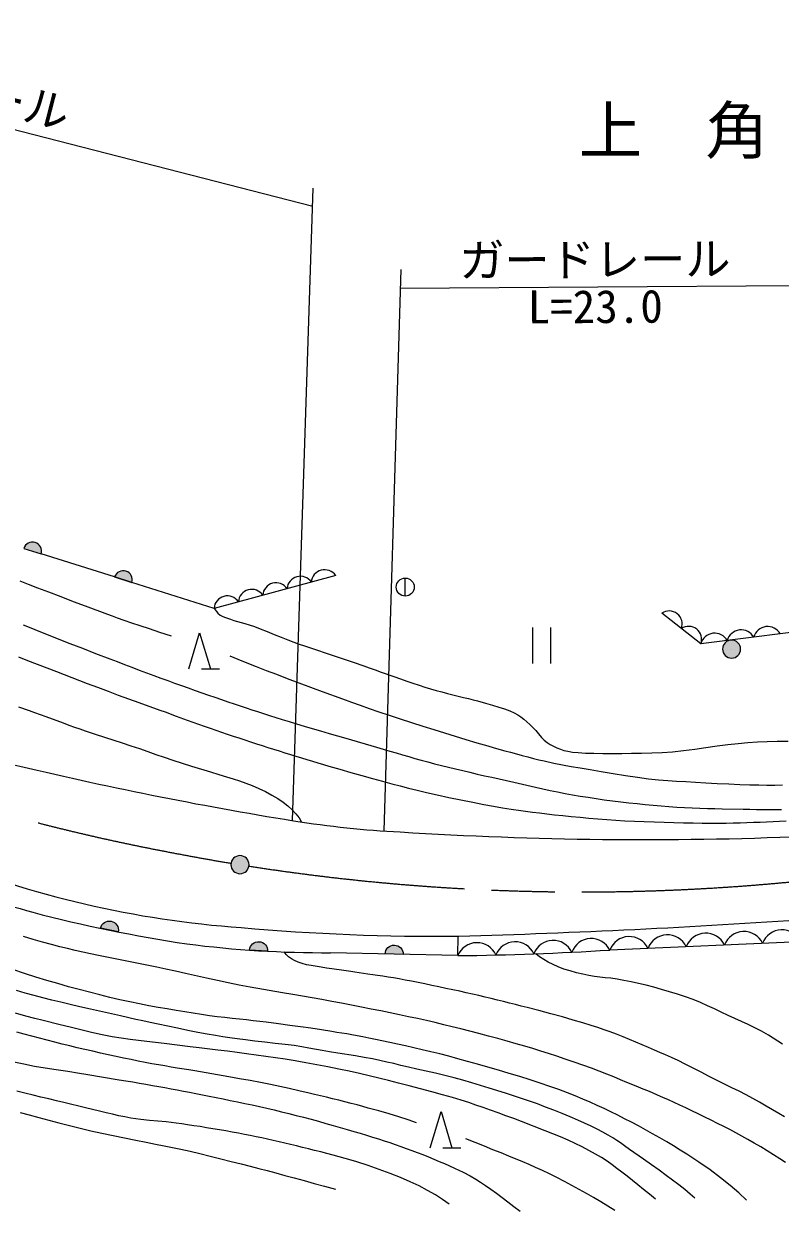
# Model space of a CAD drawing. Units: millimetres, scale not verified. Extents: x 40000 to 680000, y 20000 to 380000.
# Drawn here: x 350770 to 392622, y 250158 to 315886 of the extents above; entities that cross this region are included whole.
import ezdxf
from ezdxf.enums import TextEntityAlignment as Align

# ---------------------------------------------------------------- set-up
doc = ezdxf.new("R2010")
doc.units = ezdxf.units.MM
doc.header["$LTSCALE"] = 1000
doc.linetypes.add('CHAIN', pattern=[18.5, 12, -1.5, 3.5, -1.5])
for name, color, linetype, lineweight in [('M-BGD', 7, 'Continuous', 25), ('M-BMK', 2, 'CHAIN', 13), ('M-BMK-SRVR', 3, 'Continuous', 25), ('M-STR-HTXT', 7, 'Continuous', 13)]:
    doc.layers.add(name, color=color, linetype=linetype, lineweight=lineweight)
doc.layers.add('M-BMK-HTXT', color=7, linetype='Continuous')
doc.styles.add('ＭＳ ゴシック', font='')
doc.styles.get('ＭＳ ゴシック').set_extended_font_data('MS Gothic')

msp = doc.modelspace()

# ---------------------------------------------------------------- hatches: boundary and pattern name
at = {"layer": 'M-BGD'}
for points in [[(351729, 286547, 0.41421), (351402, 287175, 0.41421), (350775, 286848)], [(356753, 284963, 0.41421), (356426, 285590, 0.41421), (355799, 285264)], [(390429, 281271, 1), (389429, 281271, 1)], [(355020, 265822, -0.99702), (355999, 265621)], [(363264, 264612, -0.9958), (364262, 264550)], [(370767, 264398, -1), (371767, 264375)]]:
    msp.add_hatch(color=256, dxfattribs=at).paths.add_polyline_path(points)
at = {"layer": 'M-BMK-SRVR'}
msp.add_hatch(color=256, dxfattribs=at).paths.add_polyline_path([(363232, 269341, 1), (362232, 269341, 0.41421), (362732, 268841, 0.41421)])

# ---------------------------------------------------------------- linework, layer by layer
at = {"layer": 'M-BGD'}
for p, q in [((355799, 285264), (351738, 286545)), ((356753, 284963), (355799, 285264)), ((368027, 285340), (361300, 283529)), ((361300, 283529), (356753, 284963)), ((371873, 284202), (371873, 285202)), ((371873, 284702), (371873, 284703)), ((378917, 282475), (378917, 280475)), ((379917, 282475), (379917, 280475)), ((389929, 281271), (389930, 281271)), ((360599, 280175), (361599, 280175)), ((414905, 266021), (383193, 264614)), ((374787, 264305), (374809, 265383)), ((374787, 264305), (367747, 264467)), ((373958, 253676), (374958, 253676))]:
    msp.add_line(p, q, dxfattribs=at)
for points in [[(351729, 286547, 0.41421), (351402, 287175, 0.41421), (350775, 286848)], [(356753, 284963, 0.41421), (356426, 285590, 0.41421), (355799, 285264)], [(390429, 281271, 1), (389429, 281271, 1)], [(355020, 265822, -0.99702), (355999, 265621)], [(363264, 264612, -0.9958), (364262, 264550)], [(370767, 264398, -1), (371767, 264375)]]:
    msp.add_lwpolyline(points, format="xyb", close=True, dxfattribs=at)
for points in [[(350558, 285048), (351022, 284869), (351537, 284670), (352140, 284438), (352818, 284180), (353511, 283916), (354161, 283670), (355409, 283200), (355664, 283106), (355940, 283007), (356299, 282882), (356732, 282733), (357199, 282576), (357710, 282406), (358279, 282218), (358919, 282008)], [(361300, 283529), (361319, 283501), (361375, 283429), (361428, 283353), (361501, 283258), (361631, 283159), (361746, 283102), (361884, 283043), (362042, 282982), (362215, 282921), (362400, 282857), (362590, 282798), (362790, 282743), (363006, 282683), (363249, 282610), (363527, 282517), (363855, 282392), (364228, 282244), (364622, 282083), (365014, 281925), (365382, 281782), (365708, 281662), (366006, 281555), (366304, 281451), (366630, 281339), (367013, 281208), (367453, 281060), (369001, 280544), (369582, 280347), (369889, 280240), (370214, 280125), (370551, 280003), (371251, 279752), (371605, 279625), (371957, 279502), (372303, 279383), (372639, 279271), (372962, 279169), (373278, 279074), (373593, 278985), (373906, 278901), (374215, 278822), (374518, 278746), (375099, 278603), (375372, 278535), (375632, 278468), (375875, 278402), (376318, 278280), (376711, 278170), (377061, 278067), (377375, 277965), (377660, 277855), (377906, 277743), (378106, 277632), (378279, 277517), (378440, 277393), (378607, 277254), (378777, 277102), (378939, 276940), (379097, 276766), (379254, 276580), (379413, 276381)], [(402876, 283415), (388228, 281561), (386074, 283261)], [(350739, 282623), (351061, 282493), (351383, 282362), (351703, 282234), (352023, 282106), (352343, 281978), (352667, 281850), (352994, 281721), (353327, 281590), (353668, 281457), (354017, 281322), (354748, 281038), (355528, 280737), (355931, 280582), (356339, 280426), (356749, 280270), (357158, 280115), (357564, 279962), (357963, 279814), (358353, 279670), (358736, 279529), (359117, 279391), (359496, 279255), (359872, 279120), (360246, 278988), (360616, 278858), (360984, 278730), (361348, 278604), (361708, 278481), (362065, 278359), (362412, 278242), (362746, 278131), (363071, 278023), (363391, 277917), (363711, 277813), (364035, 277709), (364366, 277604), (364710, 277496), (365069, 277385), (365449, 277268), (365855, 277144), (366284, 277016), (366731, 276883), (367191, 276747), (367658, 276610), (368589, 276339), (370287, 275846), (371025, 275628), (371378, 275524), (371725, 275423), (372070, 275323), (372415, 275224), (372766, 275127), (373126, 275029), (373497, 274931), (373879, 274833), (374267, 274737), (374659, 274641), (375056, 274546), (375456, 274452), (375858, 274359), (376261, 274267), (376666, 274176), (377071, 274085), (377474, 273995), (377877, 273905), (379082, 273632), (379486, 273542), (379893, 273454), (380303, 273369), (380717, 273288), (381136, 273210), (381561, 273137), (381994, 273069), (382436, 273002), (382885, 272939), (383339, 272879), (383795, 272822), (384251, 272768), (384706, 272718), (385157, 272672), (385601, 272630), (386037, 272592), (386468, 272558), (386898, 272531), (387326, 272507), (387752, 272488), (388173, 272472), (388589, 272458), (389000, 272447), (389403, 272437), (390564, 272412), (390936, 272405), (391301, 272400), (391659, 272396), (392011, 272394), (392357, 272395), (392696, 272397)], [(359899, 280175), (360499, 282175), (361099, 280175)], [(350474, 280840), (350986, 280641), (351509, 280442), (352042, 280240), (352583, 280033), (354281, 279378), (354858, 279157), (355432, 278941), (356000, 278731), (356564, 278525), (357130, 278320), (358292, 277901), (358591, 277792), (359201, 277570), (359820, 277343), (360132, 277229), (360446, 277116), (360760, 277004), (361075, 276893), (361390, 276784), (361707, 276675), (362027, 276567), (362348, 276460), (362671, 276353), (362994, 276247), (363317, 276142), (363640, 276038), (363960, 275935), (364278, 275833), (364593, 275733), (364905, 275635), (365215, 275537), (365523, 275441), (365830, 275346), (366136, 275252), (366440, 275160), (366743, 275068), (367046, 274977), (367348, 274887), (367650, 274798), (368259, 274619), (368871, 274443), (369477, 274271), (370065, 274108), (370624, 273955), (371133, 273819), (371600, 273696), (372056, 273580), (372532, 273464), (373057, 273342), (373651, 273208), (374295, 273068), (374959, 272928), (375613, 272795), (376228, 272676), (376767, 272576), (377248, 272490), (377729, 272411), (378268, 272333), (378921, 272250), (379301, 272205), (379709, 272157), (380142, 272108), (380594, 272059), (381064, 272010), (381546, 271962), (382037, 271917), (382533, 271874), (383030, 271836), (383525, 271803), (384030, 271774), (384555, 271748), (385096, 271725), (385644, 271705), (386195, 271688), (386742, 271673), (387279, 271661), (387800, 271652), (388298, 271646), (388768, 271642), (389209, 271641), (389627, 271645), (390026, 271651), (390409, 271661), (390781, 271673), (391145, 271686), (391504, 271702), (392589, 271751), (392958, 271768)], [(362166, 280896), (362623, 280709), (363115, 280512), (363636, 280306), (364181, 280094), (364745, 279877), (365345, 279649), (365985, 279409), (366639, 279166), (367278, 278931), (368412, 278516), (368908, 278336), (369389, 278163), (369881, 277990), (370412, 277808), (370988, 277614), (371595, 277415), (372216, 277213), (372840, 277013), (373453, 276820), (374051, 276632), (374644, 276449), (375236, 276268), (375833, 276090), (376437, 275915), (376746, 275828), (377061, 275739), (377381, 275649), (377703, 275560), (378024, 275473), (378343, 275387), (378658, 275305), (378967, 275226), (379267, 275152), (379556, 275083), (380092, 274966), (380584, 274868), (381063, 274782), (381560, 274697), (382104, 274605), (382717, 274500), (383379, 274388), (384058, 274278), (384721, 274177), (385338, 274096), (385890, 274037), (386399, 273996), (386891, 273965), (387392, 273938), (387927, 273908), (388515, 273874), (389139, 273840), (389770, 273809), (390381, 273782), (390942, 273763), (391439, 273752), (391889, 273748), (392317, 273750), (392745, 273755)], [(350478, 278071), (351063, 277867), (351362, 277760), (351671, 277648), (351988, 277534), (352952, 277183), (353269, 277069), (353579, 276958), (353880, 276851), (354168, 276751), (354713, 276566), (355229, 276398), (356209, 276084), (356692, 275926), (357166, 275765), (357627, 275605), (358083, 275447), (358544, 275288), (359021, 275128), (359527, 274965), (360056, 274798), (361097, 274472), (361565, 274324), (361980, 274196), (362359, 274084), (362714, 273976), (363059, 273859), (363409, 273721), (363772, 273560), (364139, 273384), (364497, 273196), (364831, 273000), (365128, 272799), (365389, 272593), (365624, 272380), (365829, 272159), (366003, 271933), (366142, 271701)], [(379413, 276381), (379570, 276239), (379730, 276110), (379896, 275995), (380074, 275893), (380268, 275803), (380463, 275727), (380656, 275666), (380869, 275616), (381125, 275577), (381445, 275544), (381843, 275519), (382304, 275504), (382808, 275498), (383335, 275497), (383863, 275501), (384396, 275505), (384946, 275513), (385511, 275527), (386087, 275552), (386670, 275592), (387270, 275656), (387889, 275741), (388514, 275834), (389130, 275922), (389724, 275994), (390286, 276049), (390826, 276097), (391358, 276136), (391897, 276165), (392456, 276181), (393055, 276175)], [(392917, 252852), (392592, 253063), (392254, 253277), (391901, 253497), (391542, 253716), (391184, 253930), (390834, 254132), (390494, 254322), (390161, 254502), (389830, 254676), (389496, 254847), (389156, 255020), (388805, 255195), (388446, 255371), (388086, 255544), (387732, 255713), (387391, 255875), (387064, 256029), (386745, 256178), (386436, 256322), (386133, 256460), (385838, 256591), (385560, 256710), (385301, 256818), (385044, 256923), (384772, 257032), (384470, 257155), (384138, 257293), (383786, 257441), (383415, 257595), (383023, 257754), (382612, 257913), (382172, 258075), (381702, 258243), (381217, 258412), (380732, 258578), (380260, 258735), (379810, 258883), (379370, 259024), (378932, 259160), (378484, 259296), (378016, 259433), (377521, 259574), (377004, 259716), (376478, 259857), (375955, 259995), (375447, 260126), (374958, 260251), (374481, 260369), (374009, 260484), (373534, 260597), (373049, 260708), (372555, 260818), (372058, 260925), (371555, 261031), (371044, 261136), (370525, 261242), (369994, 261350), (369452, 261459), (368904, 261567), (368355, 261673), (367808, 261776), (367269, 261873), (366735, 261965), (365653, 262149), (365091, 262247), (363293, 262565), (362683, 262678), (362082, 262795), (361485, 262921), (360886, 263055), (359714, 263324), (359160, 263447), (358634, 263558), (358129, 263662), (354898, 264316), (354461, 264410), (354031, 264504), (353613, 264597), (353193, 264693), (352761, 264798), (352305, 264916), (351811, 265052), (351288, 265201), (350755, 265359)], [(392858, 255377), (392537, 255571), (392199, 255774), (391846, 255982), (391482, 256191), (391111, 256396), (390732, 256597), (390342, 256796), (389944, 256996), (389538, 257198), (389126, 257404), (388698, 257623), (388251, 257851), (387804, 258080), (387371, 258297), (386970, 258493), (386611, 258661), (386283, 258810), (385970, 258947), (385657, 259081), (385330, 259221), (384987, 259368), (384639, 259517), (384287, 259665), (383930, 259811), (383569, 259951), (383222, 260081), (382887, 260202), (382540, 260321), (382153, 260447), (381700, 260586), (381166, 260742), (380569, 260911), (379931, 261085), (379274, 261261), (378620, 261432), (378296, 261515), (377970, 261598), (377640, 261682), (377308, 261765), (376973, 261847), (376635, 261929), (376294, 262011), (375949, 262092), (375601, 262173), (375249, 262252), (374887, 262332), (374512, 262414), (374128, 262496), (373739, 262578), (373350, 262659), (372965, 262738), (372587, 262814), (372220, 262886), (371870, 262953), (371540, 263015), (371226, 263071), (370923, 263122), (370630, 263169), (370348, 263212), (370076, 263252), (369815, 263289), (369092, 263391), (368871, 263424), (368472, 263481), (367813, 263570), (367521, 263612), (367233, 263659), (366671, 263755), (366412, 263806), (366171, 263866), (365953, 263941), (365756, 264031), (365580, 264132), (365423, 264244), (365288, 264369), (365174, 264509)], [(392744, 259407), (391972, 259902), (391590, 260123), (391212, 260317), (390843, 260494), (390479, 260661), (390112, 260827), (389739, 260997), (389362, 261174), (388983, 261355), (388600, 261534), (388209, 261707), (387805, 261870), (387384, 262023), (386947, 262170), (386503, 262308), (386062, 262437), (385632, 262556), (385208, 262665), (384784, 262765), (384368, 262854), (383968, 262934), (383594, 263003), (383255, 263054), (382945, 263085), (382650, 263111), (382353, 263144), (382041, 263198), (381704, 263272), (381350, 263359), (380996, 263457), (380656, 263565), (380343, 263683), (380056, 263809), (379786, 263946), (379535, 264092), (379307, 264247), (379103, 264412)], [(390765, 250766), (390333, 251174), (389849, 251591), (389317, 252015), (388739, 252444), (388120, 252875), (387793, 253094), (387448, 253317), (387090, 253544), (386719, 253772), (386340, 253999), (385954, 254226), (385563, 254449), (385170, 254667), (384778, 254880), (384389, 255085), (384006, 255282), (383630, 255473), (383256, 255659), (382881, 255840), (382500, 256018), (382110, 256194), (381707, 256367), (381286, 256541), (380845, 256714), (380379, 256889), (379880, 257067), (379347, 257247), (378787, 257429), (378210, 257611), (377621, 257790), (377030, 257966), (376444, 258136), (375871, 258300), (375318, 258454), (374794, 258599), (374289, 258734), (373790, 258862), (373299, 258983), (372817, 259098), (372347, 259206), (371890, 259308), (371447, 259405), (371021, 259497), (370226, 259665), (369864, 259740), (369529, 259807), (369218, 259867), (368923, 259921), (368642, 259971), (368367, 260017), (368096, 260061), (367822, 260105), (367247, 260195), (366656, 260285), (366077, 260368), (365487, 260448), (364865, 260529), (364190, 260617), (363831, 260661), (363463, 260703), (363086, 260744), (362699, 260786), (362302, 260829), (361895, 260875), (361477, 260926), (361047, 260982), (360605, 261045), (360150, 261116), (359683, 261192), (359203, 261272), (358711, 261355), (358208, 261443), (357694, 261537), (357169, 261638), (356633, 261746), (356089, 261864), (355535, 261991), (354972, 262130), (354403, 262276), (353828, 262429), (353245, 262588), (352654, 262756), (352051, 262932), (351435, 263120), (350806, 263319), (350159, 263532)], [(387906, 250882), (387639, 251111), (387340, 251355), (387015, 251612), (386671, 251876), (386313, 252144), (385921, 252429), (385491, 252733), (385054, 253038), (384282, 253572), (384001, 253772), (383776, 253937), (383575, 254083), (383364, 254224), (383110, 254376), (382814, 254538), (382497, 254701), (382159, 254865), (381800, 255031), (381419, 255201), (381007, 255378), (380564, 255561), (380104, 255745), (379641, 255925), (379187, 256095), (378746, 256252), (378310, 256401), (377873, 256545), (377430, 256686), (376510, 256977), (376036, 257126), (375555, 257273), (375068, 257416), (374577, 257551), (374072, 257678), (373551, 257800), (373031, 257916), (372526, 258027), (372054, 258133), (371628, 258234), (371238, 258328), (370863, 258418), (370479, 258505), (370065, 258590), (369607, 258673), (369121, 258753), (368142, 258905), (367687, 258979), (367280, 259051), (366542, 259191), (366157, 259259), (365725, 259325), (365225, 259390), (364674, 259452), (364105, 259514), (363548, 259575), (363036, 259637), (362586, 259697), (362177, 259753), (361783, 259811), (361374, 259877), (360921, 259956), (360406, 260053), (359847, 260166), (359274, 260284), (358204, 260511), (357759, 260606), (357361, 260692), (356977, 260777), (356124, 260968), (354460, 261338), (353881, 261470), (353331, 261599), (352815, 261723), (352317, 261844), (351829, 261967), (351344, 262094), (350856, 262230), (350362, 262376)], [(385719, 250818), (385383, 251097), (385061, 251364), (384750, 251620), (384445, 251865), (384145, 252100), (383859, 252323), (383589, 252532), (383320, 252733), (383039, 252929), (382731, 253126), (382394, 253325), (382037, 253521), (381663, 253715), (381277, 253904), (380882, 254090), (380472, 254270), (380047, 254445), (379611, 254617), (378309, 255119), (377877, 255283), (377445, 255444), (377015, 255601), (376587, 255753), (376178, 255898), (375786, 256035), (375388, 256169), (374963, 256306), (374487, 256450), (373943, 256606), (373345, 256770), (372720, 256936), (372097, 257098), (371503, 257251), (370946, 257392), (370407, 257527), (369875, 257657), (369336, 257782), (368779, 257906), (368194, 258028), (367590, 258149), (366980, 258266), (366377, 258376), (365794, 258478), (365236, 258569), (364693, 258651), (364159, 258728), (363631, 258801), (363101, 258873), (362570, 258944), (362039, 259012), (361512, 259078), (360481, 259206), (359984, 259266), (358538, 259437), (358058, 259497), (357584, 259554), (357119, 259607), (356650, 259664), (356167, 259732), (355657, 259819), (355106, 259930), (354523, 260061), (353929, 260203), (353343, 260347), (352787, 260484), (351838, 260715), (351388, 260830), (350894, 260963), (350312, 261129)], [(372500, 255061), (372031, 255219), (371524, 255380), (370985, 255543), (370419, 255708), (369833, 255872), (369528, 255955), (369208, 256040), (368877, 256127), (368538, 256214), (368196, 256300), (367854, 256385), (367516, 256469), (367185, 256549), (366864, 256626), (366558, 256699), (365989, 256831), (365458, 256949), (364943, 257059), (364423, 257166), (363875, 257276), (363300, 257387), (362712, 257495), (362111, 257603), (360865, 257822), (360546, 257877), (360227, 257929), (359905, 257981), (359252, 258086), (358917, 258141), (358575, 258198), (358225, 258260), (357865, 258325), (357493, 258396), (357108, 258473), (356708, 258554), (356296, 258640), (355876, 258729), (355449, 258821), (355018, 258915), (354587, 259011), (354158, 259109), (353734, 259207), (353317, 259306), (352901, 259408), (352481, 259513), (352058, 259621), (351635, 259732), (351215, 259843), (350800, 259954), (350393, 260063)], [(350221, 258437), (350774, 258310), (351357, 258196), (351953, 258095), (352566, 258001), (353201, 257906), (353862, 257801), (354207, 257744), (356049, 257441), (356426, 257378), (356801, 257315), (357170, 257251), (357533, 257187), (357887, 257125), (358235, 257062), (358578, 257001), (358918, 256938), (359259, 256876), (359601, 256811), (359946, 256746), (360298, 256677), (360657, 256607), (361026, 256532), (361794, 256377), (362190, 256296), (362591, 256213), (362996, 256128), (363404, 256041), (363813, 255952), (364221, 255860), (364627, 255766), (365030, 255669), (365434, 255569), (365843, 255465), (366256, 255357), (366669, 255247), (367081, 255135), (367489, 255022), (367891, 254909), (368283, 254797), (368665, 254686), (369033, 254578), (369387, 254472), (369730, 254367), (370064, 254264), (370389, 254162), (370707, 254060), (371019, 253957), (371327, 253853), (371631, 253747), (371933, 253639), (372235, 253527), (372540, 253412), (372847, 253292), (373155, 253169), (373460, 253044), (373759, 252918), (374050, 252793), (374330, 252669), (374596, 252548), (374845, 252432), (375074, 252321), (375462, 252120), (375775, 251937), (376046, 251761), (376311, 251578), (376602, 251375), (376916, 251155), (377230, 250926), (377550, 250685), (377883, 250430), (378236, 250158)], [(374312, 250545), (373946, 250807), (373544, 251063), (373109, 251312), (372641, 251556), (372144, 251793), (371611, 252025), (371040, 252251), (370441, 252470), (369823, 252682), (369196, 252885), (368878, 252983), (368552, 253079), (368220, 253173), (367883, 253264), (367544, 253354), (367204, 253442), (366863, 253527), (366524, 253611), (366189, 253694), (365859, 253774), (365533, 253852), (365212, 253929), (364893, 254003), (364576, 254075), (364259, 254145), (363942, 254214), (363623, 254282), (363301, 254348), (362976, 254412), (362646, 254476), (362306, 254539), (361956, 254602), (361599, 254664), (361239, 254724), (360878, 254783), (360521, 254840), (360172, 254894), (359832, 254945), (359507, 254993), (359199, 255037), (358656, 255102), (358184, 255142), (357733, 255178), (357251, 255230), (356688, 255318), (356369, 255379), (356036, 255448), (355689, 255524), (355330, 255606), (354959, 255693), (354580, 255785), (354191, 255880), (352991, 256176), (352579, 256276), (352156, 256377), (351723, 256479), (351282, 256584), (350835, 256693), (350383, 256805)], [(350566, 255633), (351074, 255491), (351600, 255347), (352150, 255199), (352717, 255048), (353298, 254897), (353887, 254749), (354481, 254609), (355091, 254475), (355721, 254346), (356351, 254221), (356963, 254101), (357538, 253985), (358058, 253879), (358537, 253782), (358999, 253687), (359469, 253588), (359971, 253475), (360517, 253347), (361092, 253207), (361676, 253061), (362251, 252916), (362796, 252777), (363299, 252649), (363773, 252526), (364237, 252405), (364710, 252279), (365211, 252145), (365738, 252002), (366277, 251854), (366833, 251701), (367409, 251541), (368010, 251373)], [(373258, 253676), (373858, 255676), (374458, 253676)], [(383467, 250200), (383083, 250440), (382693, 250677), (382299, 250911), (381901, 251140), (381502, 251364), (381096, 251586), (380683, 251805), (380269, 252018), (379861, 252223), (379464, 252414), (379090, 252587), (378734, 252743), (378380, 252892), (377609, 253208), (377178, 253384), (376728, 253565), (376256, 253753), (375232, 254158)]]:
    msp.add_lwpolyline(points, dxfattribs=at)
msp.add_circle((371873, 284702), 500, dxfattribs=at)
for centre, radius, start, end in [((366070, 284569), 735, 33.7288, 176.41051), ((367415, 284931), 735, 33.7288, 176.41051), ((364725, 284207), 735, 33.7288, 176.41051), ((362034, 283483), 735, 33.7288, 176.41051), ((363379, 283845), 735, 33.7288, 176.41051), ((386476, 282663), 721, 339.53922, 123.88045), ((387553, 281812), 721, 339.53922, 123.88045), ((388997, 281361), 795, 28.99567, 165.43364), ((390462, 281546), 795, 28.99567, 165.43364), ((391927, 281731), 795, 28.99567, 165.43364), ((399578, 480925), 211881, 256.48505, 260.79785), ((374194, 324650), 53558, 260.86859, 267.22014), ((371054, 335733), 71808, 244.62246, 254.00661), ((385049, 482073), 211346, 266.35061, 272.42773), ((366693, 321080), 55357, 247.80598, 265.96563), ((372309, 347681), 83665, 255.43498, 261.39808), ((360209, 766867), 501698, 271.67142, 273.89837), ((373705, 389113), 123735, 264.94318, 270.52637), ((388498, 264399), 1150, 25.5671, 159.51327), ((390612, 264493), 1150, 25.5671, 159.51327), ((392726, 264586), 1150, 25.5671, 159.51327), ((367417, 323894), 59427, 262.63126, 270.31778), ((375847, 263880), 1142, 23.99014, 158.11478), ((377954, 263931), 1142, 24.68918, 158.81383), ((380061, 264009), 1142, 25.38822, 159.51287), ((382167, 264112), 1142, 26.08726, 160.21191), ((384270, 264211), 1150, 25.5671, 159.51327), ((386384, 264305), 1150, 25.5671, 159.51327), ((372672, 436662), 172370, 270.70294, 273.4991)]:
    msp.add_arc(centre, radius, start, end, dxfattribs=at)
at = {"layer": 'M-BMK'}
for centre, radius, start, end in [((379575, 380026), 111931, 246.04255, 259.23828), ((381666, 387398), 119566, 258.91322, 260.64895), ((381666, 387398), 119566, 261.12815, 275.98526)]:
    msp.add_arc(centre, radius, start, end, dxfattribs=at)
at = {"layer": 'M-BMK-SRVR'}
msp.add_lwpolyline([(363232, 269341, 1), (362232, 269341, 0.41421), (362732, 268841, 0.41421)], format="xyb", close=True, dxfattribs=at)
at = {"layer": 'M-STR-HTXT'}
for p, q in [((327453, 315886), (366757, 305791)), ((365641, 271779), (366790, 306781)), ((371625, 302285), (370683, 271207)), ((371594, 301255), (393473, 301394))]:
    msp.add_line(p, q, dxfattribs=at)

# ---------------------------------------------------------------- texts
at = {"layer": 'M-BMK-HTXT', "style": 'ＭＳ ゴシック'}
msp.add_text('上\u3000角', height=2566, dxfattribs=at).set_placement((386730, 307931), align=Align.BOTTOM_CENTER)
at = {"layer": 'M-STR-HTXT', "style": 'ＭＳ ゴシック'}
for s, rotation, p in [('ガードレール', 345.595, (345634, 311283)), ('ガードレール', 0.363, (382379, 301368)), ('L=23.0', 0.363, (382396, 298768))]:
    msp.add_text(s, height=1833, rotation=rotation, dxfattribs=at).set_placement(p, align=Align.BOTTOM_CENTER)

doc.saveas('drawing.dxf')
